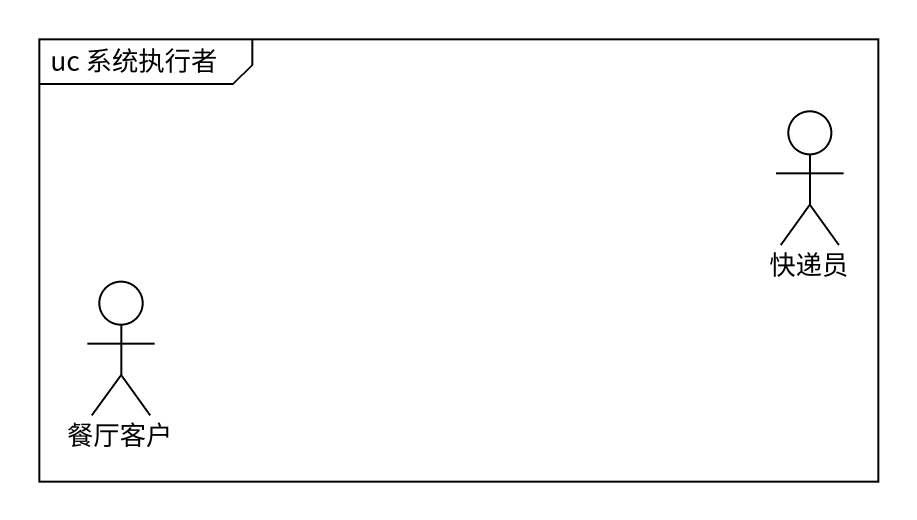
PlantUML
@startuml
mainframe uc 系统执行者
actor 快递员
actor 餐厅客户
@enduml
